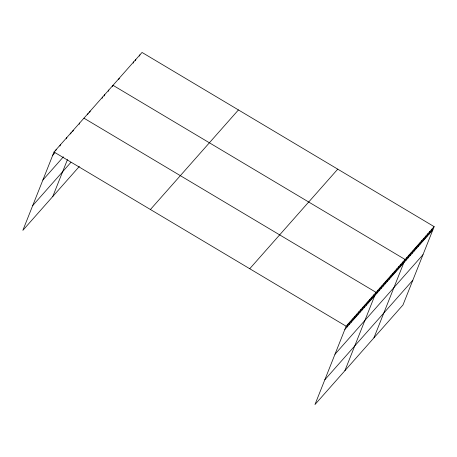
<?xml version="1.0" encoding="UTF-8"?>
<svg xmlns="http://www.w3.org/2000/svg" width="457" height="457" viewBox="0 0 457 457"><rect width="100%" height="100%" fill="white"/><g stroke="black" fill="none" stroke-linecap="round" stroke-linejoin="round"><path stroke-width="0.69" d="M434.15 226.643L346.138 326.218L314.964 404.554L402.977 304.979L434.15 226.643L142.036 52.446L54.023 152.021L22.85 230.357L79.329 166.457M55.645 150.901L56.16 149.605M59.918 146.069L60.433 144.766M66.328 138.814L66.848 137.511M70.606 133.975L71.121 132.679M72.743 131.559L73.257 130.256M79.158 124.304L79.672 123.002M52.772 196.499L67.459 159.596M87.578 114.77L88.098 113.473M89.652 112.422L90.172 111.125M102.1 98.341L102.619 97.044M104.179 95.993L104.693 94.696M108.326 91.297L108.84 90M112.473 86.607L112.993 85.305L405.108 259.502L373.935 337.837M118.7 79.564L119.214 78.267M133.221 63.135L133.735 61.838M135.295 60.787L135.809 59.49M139.442 56.091L139.962 54.794M346.983 327.046L348.274 323.802M349.119 324.63L350.41 321.385M351.256 322.208L352.547 318.963M353.398 319.791L354.689 316.547M355.535 317.375L356.826 314.13M357.671 314.953L358.962 311.708M359.808 312.537L361.099 309.292M361.944 310.12L363.235 306.876M364.08 307.698L365.372 304.453M366.223 305.282L367.514 302.037M368.359 302.865L369.65 299.621M370.496 300.443L371.787 297.199M372.632 298.027L373.923 294.782M344.886 370.696L376.06 292.366L83.945 118.169M376.842 293.263L378.133 290.018M378.922 290.915L380.213 287.67M380.995 288.567L382.286 285.322M383.069 286.219L384.36 282.974M385.142 283.871L386.433 280.627M387.216 281.523L388.507 278.279M389.29 279.181L390.581 275.931M391.369 276.833L392.66 273.589M393.443 274.486L394.734 271.241M395.516 272.138L396.807 268.893M397.59 269.79L398.881 266.545M399.664 267.442L400.955 264.197M401.737 265.094L403.028 261.85M405.89 260.404L407.181 257.154M407.964 258.056L409.255 254.812M410.038 255.709L411.329 252.464M412.111 253.361L413.402 250.116M414.185 251.013L415.476 247.768M416.264 248.665L417.555 245.42M418.338 246.317L419.629 243.073M420.411 243.969L421.702 240.725M422.485 241.627L423.776 238.377M424.559 239.279L425.85 236.035M426.632 236.932L427.923 233.687M428.712 234.584L430.003 231.339M430.785 232.236L432.076 228.991M52.732 155.266L54.869 152.849M42.872 180.047L63.392 156.831M32.71 205.576L70.932 162.332M150.422 209.506L238.434 109.931M249.739 268.733L337.752 169.159M344.846 329.463L432.859 229.888M334.987 354.244L422.999 254.669M324.824 379.773L412.837 280.198M54.023 152.021L346.138 326.218"/></g></svg>
